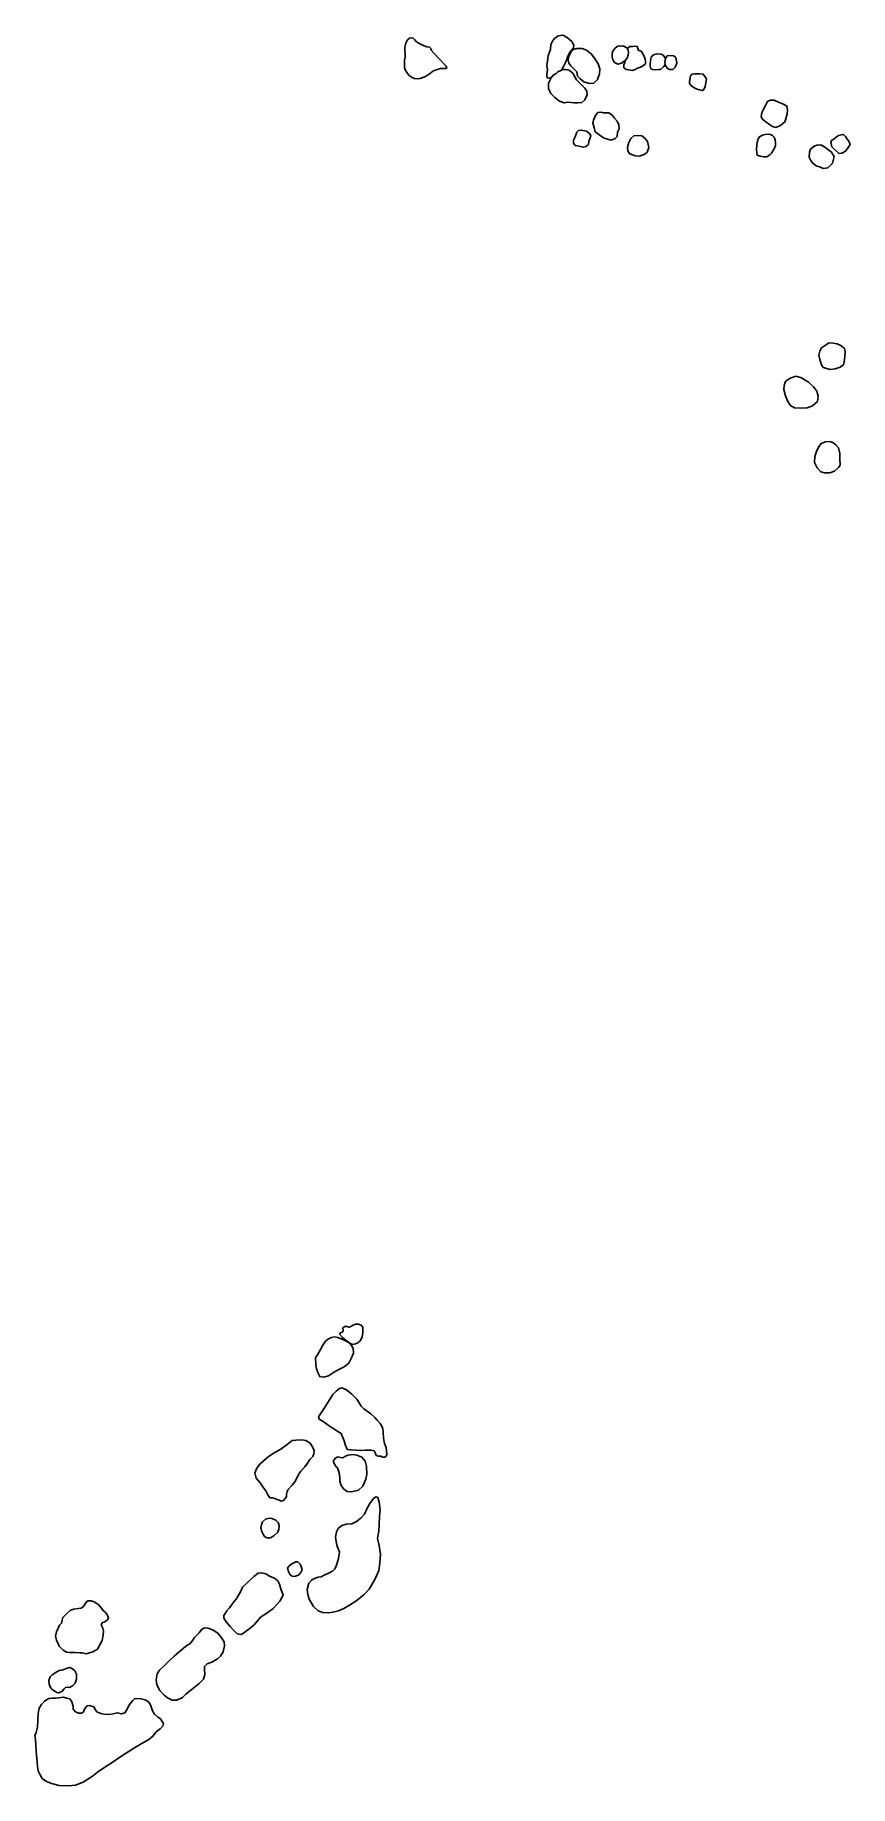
# Model space of a CAD drawing. Extents: x 3126403 to 3128784, y 1511050 to 1516163.
import ezdxf

# ---------------------------------------------------------------- set-up
doc = ezdxf.new("R2010")
doc.units = 0
doc.header["$MEASUREMENT"] = 0
for name, color, linetype in [('2022-03-02 loops%%1', 7, 'Continuous'), ('2022-03-02 loops%%10', 7, 'Continuous'), ('2022-03-02 loops%%11', 7, 'Continuous'), ('2022-03-02 loops%%12', 7, 'Continuous'), ('2022-03-02 loops%%13', 7, 'Continuous'), ('2022-03-02 loops%%14', 7, 'Continuous'), ('2022-03-02 loops%%15', 7, 'Continuous'), ('2022-03-02 loops%%16', 7, 'Continuous'), ('2022-03-02 loops%%17', 7, 'Continuous'), ('2022-03-02 loops%%18', 7, 'Continuous'), ('2022-03-02 loops%%19', 7, 'Continuous'), ('2022-03-02 loops%%2', 7, 'Continuous'), ('2022-03-02 loops%%20', 7, 'Continuous'), ('2022-03-02 loops%%21', 7, 'Continuous'), ('2022-03-02 loops%%22', 7, 'Continuous'), ('2022-03-02 loops%%23', 7, 'Continuous'), ('2022-03-02 loops%%24', 7, 'Continuous'), ('2022-03-02 loops%%25', 7, 'Continuous'), ('2022-03-02 loops%%26', 7, 'Continuous'), ('2022-03-02 loops%%27', 7, 'Continuous'), ('2022-03-02 loops%%28', 7, 'Continuous'), ('2022-03-02 loops%%29', 7, 'Continuous'), ('2022-03-02 loops%%3', 7, 'Continuous'), ('2022-03-02 loops%%30', 7, 'Continuous'), ('2022-03-02 loops%%31', 7, 'Continuous'), ('2022-03-02 loops%%32', 7, 'Continuous'), ('2022-03-02 loops%%4', 7, 'Continuous'), ('2022-03-02 loops%%5', 7, 'Continuous'), ('2022-03-02 loops%%6', 7, 'Continuous'), ('2022-03-02 loops%%7', 7, 'Continuous'), ('2022-03-02 loops%%8', 7, 'Continuous'), ('2022-03-02 loops%%9', 7, 'Continuous')]:
    doc.layers.add(name, color=color, linetype=linetype)

msp = doc.modelspace()

# ---------------------------------------------------------------- linework, layer by layer
at = {"layer": '2022-03-02 loops%%1', "linetype": 'Continuous'}
msp.add_polyline3d([(3126983.5, 1511587.4, 593.8), (3126971.1, 1511570.1, 593.6), (3126963, 1511561.7, 593.8), (3126954.2, 1511547.6, 594.1), (3126954.2, 1511540.4, 593.9), (3126962.4, 1511528.9, 593.2), (3126972.6, 1511515.8, 592.8), (3126982.7, 1511505.2, 592.5), (3126993, 1511494.9, 592.4), (3127004.8, 1511492.9, 592.6), (3127013.2, 1511497.7, 592.6), (3127031.5, 1511510.6, 592.5), (3127042.5, 1511520.9, 592.5), (3127061.7, 1511542.7, 592.6), (3127079.9, 1511554.6, 592.6), (3127098, 1511568.6, 592.5), (3127117.5, 1511589.5, 592.4), (3127127.5, 1511607.7, 592.4), (3127121, 1511625.8, 592.7), (3127117.1, 1511639.9, 592.7), (3127112.4, 1511648.9, 592.7), (3127102.6, 1511656.8, 593), (3127089.7, 1511662.3, 593.2), (3127077, 1511670.1, 593.3), (3127064.4, 1511672.4, 593.7), (3127054.4, 1511671.8, 594.3), (3127042.1, 1511661.6, 594), (3127022.9, 1511643.4, 594.2), (3127009.1, 1511630.9, 594.1), (3127003.1, 1511616.9, 593.9), (3126993.4, 1511600.9, 593.9), (3126990.3, 1511595.2, 594)], close=True, dxfattribs=at)
at = {"layer": '2022-03-02 loops%%10', "linetype": 'Continuous'}
msp.add_polyline3d([(3127292.5, 1512369.1, 584.4), (3127300.9, 1512360.2, 584.4), (3127311.1, 1512351.5, 584.4), (3127318, 1512346.9, 584.5), (3127322.4, 1512343.5, 584.4), (3127331, 1512339.2, 584.5), (3127338.9, 1512341.7, 584.6), (3127346.2, 1512344.5, 584.7), (3127352.7, 1512349.7, 584.6), (3127358, 1512361.2, 584.5), (3127360.1, 1512373.4, 584.6), (3127360.4, 1512381.2, 584.7), (3127360.7, 1512390.2, 584.7), (3127355.7, 1512396, 584.6), (3127348, 1512398.9, 584.6), (3127339.3, 1512399, 585.3), (3127329.9, 1512395.1, 586.2), (3127323.8, 1512391.2, 587.1), (3127319.7, 1512389.5, 587.4), (3127316.4, 1512391, 587.2), (3127310.3, 1512392.7, 585.1), (3127303.4, 1512389.1, 584.2), (3127301.2, 1512387.2, 583.9), (3127303.4, 1512383.3, 586.3), (3127302.5, 1512377.4, 588.3), (3127300.2, 1512375.3, 587.7), (3127294.9, 1512373.4, 584.9), (3127293.8, 1512372.3, 584.6)], close=True, dxfattribs=at)
at = {"layer": '2022-03-02 loops%%11', "linetype": 'Continuous'}
msp.add_polyline3d([(3128733.5, 1514973.4, 592.1), (3128724.4, 1514976, 592.3), (3128711.6, 1514974.9, 592.5), (3128698.4, 1514969.4, 592.5), (3128693.8, 1514962.9, 592.4), (3128687.2, 1514949.4, 592.1), (3128680.7, 1514932.4, 591.6), (3128680.4, 1514915, 591.3), (3128687.3, 1514899.2, 591.3), (3128698.7, 1514887.1, 591), (3128709.6, 1514884.6, 590.9), (3128724.9, 1514884.9, 590.8), (3128738.6, 1514889.6, 590.8), (3128750.4, 1514900.7, 590.8), (3128754.5, 1514907.2, 590.6), (3128753.6, 1514925.1, 590.9), (3128753.9, 1514941, 591.4), (3128750.5, 1514957.3, 591.8), (3128741.9, 1514966.9, 592)], close=True, dxfattribs=at)
at = {"layer": '2022-03-02 loops%%12', "linetype": 'Continuous'}
msp.add_polyline3d([(3128625.7, 1515167.2, 593.8), (3128611.8, 1515162, 593.3), (3128599.4, 1515155.1, 593.1), (3128594.4, 1515149, 593.1), (3128591.2, 1515139.6, 593.3), (3128589.9, 1515127.6, 593.3), (3128595.1, 1515109.4, 593.2), (3128602.2, 1515092.6, 593.2), (3128610.1, 1515081, 593.1), (3128621.4, 1515074.3, 593.1), (3128638, 1515073.4, 593.5), (3128658.3, 1515074.9, 593.6), (3128674.4, 1515080.5, 593.3), (3128689, 1515093.3, 593.3), (3128691, 1515108.6, 593.5), (3128686.4, 1515122.9, 593.6), (3128677.5, 1515135.6, 593.8), (3128662.8, 1515149, 594), (3128641.7, 1515162.2, 594)], close=True, dxfattribs=at)
at = {"layer": '2022-03-02 loops%%13', "linetype": 'Continuous'}
msp.add_polyline3d([(3127170.8, 1511704.4, 592.6), (3127165.1, 1511705.1, 592.5), (3127153, 1511699, 592.6), (3127145.1, 1511692.7, 592.7), (3127140.6, 1511685.7, 592.7), (3127143.1, 1511676.9, 592.6), (3127148.1, 1511667, 592.4), (3127154, 1511663.1, 592.3), (3127161.1, 1511662, 592.2), (3127172, 1511665.9, 592.2), (3127179.4, 1511673.7, 592.4), (3127183.1, 1511681, 592.5), (3127181.6, 1511688, 592.6), (3127177.1, 1511697.9, 592.7)], close=True, dxfattribs=at)
at = {"layer": '2022-03-02 loops%%14', "linetype": 'Continuous'}
msp.add_polyline3d([(3127094.9, 1511831.3, 594.3), (3127087.5, 1511832.6, 594.2), (3127075.8, 1511829.4, 594), (3127067.6, 1511821.5, 594.1), (3127064.1, 1511812.6, 594.3), (3127062.7, 1511804.5, 594.2), (3127064, 1511794.9, 594.3), (3127069.8, 1511783.8, 594.1), (3127073.6, 1511779.1, 594.1), (3127079.9, 1511775, 593.9), (3127090.9, 1511774.9, 593.9), (3127100.1, 1511781, 594), (3127112.2, 1511791.1, 594.5), (3127115.2, 1511800.4, 594.6), (3127115.9, 1511811.1, 594.5), (3127113.2, 1511819.9, 594.4), (3127105.9, 1511826.5, 594.5)], close=True, dxfattribs=at)
at = {"layer": '2022-03-02 loops%%15', "linetype": 'Continuous'}
msp.add_polyline3d([(3127342.6, 1512015.9, 591.6), (3127331.6, 1512017.8, 591.7), (3127324, 1512017.2, 591.8), (3127316.8, 1512016.1, 591.9), (3127307.9, 1512012, 592), (3127302, 1512008.5, 592.1), (3127295.1, 1512009.8, 592.1), (3127287, 1512010.9, 592.1), (3127280.5, 1512007.7, 592.1), (3127274.7, 1512001, 592.2), (3127274.8, 1511996.4, 592.2), (3127277.5, 1511989.9, 592.1), (3127282.1, 1511982.1, 592.2), (3127286.8, 1511978.8, 592.3), (3127291.4, 1511964.3, 592.2), (3127292.8, 1511950.7, 592.1), (3127293.2, 1511939.9, 592.1), (3127297.2, 1511928, 592.1), (3127303.7, 1511917.8, 591.9), (3127314.8, 1511910.4, 591.8), (3127327.1, 1511909.2, 591.7), (3127347.6, 1511914.2, 591.7), (3127360.6, 1511925.3, 591.5), (3127369.3, 1511946, 591.3), (3127372, 1511960.2, 591.7), (3127371.5, 1511982.9, 591.5), (3127366.8, 1511998.2, 591.5), (3127357.6, 1512010.3, 591.7)], close=True, dxfattribs=at)
at = {"layer": '2022-03-02 loops%%16', "linetype": 'Continuous'}
msp.add_polyline3d([(3128548.2, 1515873.6, 588.7), (3128535.8, 1515872.5, 589), (3128528.1, 1515870.8, 588.9), (3128518.8, 1515866.2, 588.9), (3128514.7, 1515858.5, 589.1), (3128511.3, 1515843.2, 589.7), (3128510.7, 1515828, 590.3), (3128512.3, 1515812.5, 590.7), (3128521.6, 1515808.9, 591.1), (3128531.8, 1515807.6, 591.3), (3128540.5, 1515807.9, 591.4), (3128549.9, 1515813.2, 591), (3128554.6, 1515818.2, 590.7), (3128559.3, 1515825.8, 590.5), (3128562.6, 1515831.2, 590.3), (3128565.9, 1515840.5, 589.7), (3128566.4, 1515848.6, 589.2), (3128565.3, 1515857.2, 589.2), (3128562.3, 1515865.3, 589), (3128557.1, 1515869.3, 589)], close=True, dxfattribs=at)
at = {"layer": '2022-03-02 loops%%17', "linetype": 'Continuous'}
msp.add_polyline3d([(3128698.5, 1515842.2, 591.4), (3128687.6, 1515841.5, 591.4), (3128680.7, 1515839.9, 591.4), (3128676.8, 1515837.1, 591.4), (3128667.9, 1515829.6, 591.7), (3128665, 1515820.9, 591.8), (3128664.4, 1515806.8, 591.6), (3128669.3, 1515796.9, 591.8), (3128673.9, 1515789.8, 591.6), (3128684.4, 1515780.9, 591.7), (3128697.1, 1515777.1, 591.8), (3128705, 1515773.7, 591.8), (3128718.5, 1515775.1, 591.2), (3128732.5, 1515789, 590.9), (3128737.3, 1515808.7, 591), (3128728.7, 1515821.9, 591), (3128722.2, 1515826.6, 591.1), (3128710, 1515835.6, 591.3)], close=True, dxfattribs=at)
at = {"layer": '2022-03-02 loops%%18', "linetype": 'Continuous'}
msp.add_polyline3d([(3128770.5, 1515866.6, 589.6), (3128764.2, 1515873, 589.9), (3128758.4, 1515871.9, 590.2), (3128750.4, 1515869.5, 590.4), (3128744.5, 1515866.2, 590.7), (3128736.5, 1515859, 591), (3128729.4, 1515855.3, 591.2), (3128727.2, 1515849.1, 591.1), (3128730.9, 1515836.8, 591.2), (3128735.5, 1515831.7, 591.3), (3128743.9, 1515823.8, 591.2), (3128751.1, 1515817.6, 590.8), (3128759.6, 1515818.6, 590.9), (3128770.7, 1515823.7, 590.7), (3128776.3, 1515832, 590.8), (3128783.7, 1515843.6, 590.3), (3128780.3, 1515853.1, 590.2), (3128775.3, 1515859.2, 590.4)], close=True, dxfattribs=at)
at = {"layer": '2022-03-02 loops%%19', "linetype": 'Continuous'}
msp.add_polyline3d([(3128542.6, 1515969.4, 588), (3128536.5, 1515956.9, 587.7), (3128530.4, 1515945, 587.4), (3128525.9, 1515936.7, 587.6), (3128524.6, 1515923.8, 588.1), (3128528.9, 1515916, 588.1), (3128538, 1515909.7, 588.2), (3128548.9, 1515901.9, 588.6), (3128557.4, 1515896.2, 589), (3128567, 1515893.5, 589), (3128580.6, 1515898.7, 589.3), (3128593.4, 1515909.6, 589.2), (3128595.8, 1515918.5, 589.2), (3128600.4, 1515933, 589), (3128601, 1515944.6, 589), (3128599.5, 1515955.7, 588.9), (3128589.3, 1515961.2, 588.8), (3128576.8, 1515965.8, 588.5), (3128562.4, 1515972.6, 588.2), (3128551.1, 1515972.7, 588.1)], close=True, dxfattribs=at)
at = {"layer": '2022-03-02 loops%%2', "linetype": 'Continuous'}
msp.add_polyline3d([(3126905.5, 1511406.6, 591.6), (3126898.1, 1511399.4, 591.7), (3126897.4, 1511390.3, 591.7), (3126898.8, 1511376.1, 591.7), (3126895.1, 1511362.3, 591.7), (3126882.4, 1511349.4, 591.9), (3126862.8, 1511333.4, 591.9), (3126843.5, 1511318.2, 591.8), (3126833.1, 1511308.4, 591.8), (3126816.8, 1511301, 592.4), (3126803, 1511301.1, 592.4), (3126789.7, 1511307.8, 592.6), (3126780.3, 1511315.2, 592.9), (3126767.3, 1511328.7, 593), (3126758.1, 1511345.9, 592.9), (3126756.7, 1511359.7, 593.2), (3126759.8, 1511378.1, 594), (3126766.6, 1511388.1, 594), (3126779.9, 1511400.8, 594), (3126793.6, 1511414.4, 594), (3126809, 1511428.8, 593.7), (3126828.4, 1511445.6, 594.1), (3126843.2, 1511458.3, 593.9), (3126854.6, 1511465.6, 593.9), (3126863.3, 1511476.3, 594.3), (3126868.5, 1511483.4, 594.2), (3126882.3, 1511497.5, 594.3), (3126890.3, 1511507.8, 594.2), (3126898.4, 1511511.5, 594.1), (3126908.1, 1511511.4, 594), (3126923.4, 1511505.4, 593.5), (3126936.7, 1511496.4, 593.2), (3126945.2, 1511485.9, 592.7), (3126955, 1511470.7, 592), (3126956.5, 1511459.1, 592), (3126952.3, 1511441.6, 591.9), (3126944.8, 1511429.3, 591.3), (3126935.9, 1511421.4, 591.1), (3126921.2, 1511412.2, 591.4)], close=True, dxfattribs=at)
at = {"layer": '2022-03-02 loops%%20', "linetype": 'Continuous'}
msp.add_polyline3d([(3128318.1, 1516045.2, 587.8), (3128316.5, 1516037.5, 588.1), (3128314.8, 1516027.8, 588.4), (3128315, 1516021.1, 588.3), (3128319.6, 1516015.7, 588.1), (3128325.5, 1516010.5, 588.2), (3128334.2, 1516005.7, 587.9), (3128342.7, 1516002.9, 587.5), (3128352.3, 1516001.1, 587.5), (3128357.1, 1516003.9, 587.4), (3128360.3, 1516013.2, 587.2), (3128362.7, 1516023.4, 587), (3128364.3, 1516034.9, 586.7), (3128359.9, 1516042.4, 586.7), (3128355.1, 1516048.8, 586.5), (3128342.6, 1516050.1, 586.8), (3128330.2, 1516049.5, 587.5), (3128322.4, 1516048.6, 587.7)], close=True, dxfattribs=at)
at = {"layer": '2022-03-02 loops%%21', "linetype": 'Continuous'}
msp.add_polyline3d([(3128211.1, 1516106, 587.7), (3128203.2, 1516099.4, 588.3), (3128201.9, 1516093.6, 588.8), (3128199.7, 1516080, 589.7), (3128200.3, 1516072, 589.9), (3128201.8, 1516064.6, 590), (3128206.7, 1516062.7, 590.1), (3128215.9, 1516061.5, 590), (3128224.5, 1516062.2, 589.7), (3128230, 1516062.7, 589.6), (3128239.3, 1516070.9, 589.2), (3128243.6, 1516076.8, 588.7), (3128243, 1516084.7, 588.9), (3128244.7, 1516094.8, 587.9), (3128237.4, 1516104.6, 587.2), (3128231.7, 1516107.1, 587.3), (3128219.9, 1516108.5, 587.8)], close=True, dxfattribs=at)
at = {"layer": '2022-03-02 loops%%22', "linetype": 'Continuous'}
msp.add_polyline3d([(3128734, 1515263.6, 593.4), (3128722.9, 1515264, 593.5), (3128711.8, 1515257.6, 593.8), (3128700.2, 1515249.3, 593.8), (3128695.9, 1515240.4, 593.9), (3128692.3, 1515228.7, 594.1), (3128695.2, 1515215.6, 594.1), (3128699.2, 1515201.9, 594), (3128705.4, 1515192.4, 593.8), (3128715.6, 1515189.1, 593.6), (3128725.5, 1515186.3, 593.5), (3128740.6, 1515188.7, 593.2), (3128755.1, 1515193.7, 593), (3128764.6, 1515200.4, 592.5), (3128766.9, 1515208.7, 592.3), (3128768.6, 1515223.3, 592.2), (3128769.5, 1515238.1, 592.1), (3128767.4, 1515247.7, 592.1), (3128756.6, 1515256.9, 592.4), (3128746, 1515261.8, 593.1)], close=True, dxfattribs=at)
at = {"layer": '2022-03-02 loops%%23', "linetype": 'Continuous'}
msp.add_polyline3d([(3127946.8, 1516071.2, 594.1), (3127953.6, 1516084.5, 593.2), (3127958.3, 1516098.5, 592.4), (3127962.4, 1516107.6, 591.7), (3127966.3, 1516113.6, 591), (3127975.7, 1516125.7, 589.8), (3127976.4, 1516133.1, 589.6), (3127970.6, 1516144.5, 588.8), (3127957.4, 1516156.2, 588.1), (3127944.6, 1516163.1, 587.7), (3127931.2, 1516160.8, 588.1), (3127920.1, 1516153.1, 587.6), (3127914.1, 1516145.1, 587.7), (3127910.1, 1516135.2, 588.2), (3127908.8, 1516121.1, 589.3), (3127903.8, 1516108.4, 590.1), (3127901.6, 1516102.5, 590.4), (3127900.1, 1516088, 591.1), (3127898.2, 1516074.3, 591.7), (3127899.6, 1516061.2, 592.9), (3127898, 1516048.3, 593.3), (3127897.6, 1516040.2, 593.2), (3127901.4, 1516036.9, 593.4), (3127906.6, 1516037.8, 593.8), (3127910.5, 1516038.3, 594.2), (3127916.6, 1516046.3, 594.3), (3127924.8, 1516050.7, 594.6), (3127930.5, 1516055.2, 595), (3127941.2, 1516060.8, 594.8), (3127943.2, 1516064.8, 594.3)], close=True, dxfattribs=at)
at = {"layer": '2022-03-02 loops%%24', "linetype": 'Continuous'}
msp.add_polyline3d([(3127975.4, 1516120.6, 590.2), (3127968.7, 1516114.3, 590.9), (3127963.8, 1516104.7, 591.8), (3127961.1, 1516098, 592.2), (3127960.7, 1516089.9, 592.6), (3127962.6, 1516081.2, 593.1), (3127968.2, 1516073.1, 593.5), (3127977.6, 1516063.8, 593.9), (3127985.5, 1516055.4, 593.8), (3127987.5, 1516043, 593.9), (3127994.6, 1516035.7, 593.4), (3128006, 1516026.5, 593.2), (3128022.4, 1516021.7, 592.9), (3128035.6, 1516022.8, 593.1), (3128045.8, 1516033.4, 592.7), (3128052.2, 1516050.1, 592.1), (3128052.9, 1516064.7, 591.8), (3128047.5, 1516078.9, 591.2), (3128037, 1516095.4, 591.1), (3128027, 1516108.6, 591.1), (3128013.6, 1516118.7, 590.2), (3128000.7, 1516123.3, 589.9), (3127985.4, 1516124, 589.9)], close=True, dxfattribs=at)
at = {"layer": '2022-03-02 loops%%25', "linetype": 'Continuous'}
msp.add_polyline3d([(3127944.2, 1516062, 594.3), (3127951.8, 1516062.5, 594.4), (3127959.1, 1516061.3, 594.3), (3127964.1, 1516059.7, 594.3), (3127973.6, 1516052, 594.5), (3127979.5, 1516041, 594.4), (3127984.8, 1516031.9, 594), (3127992.9, 1516024.7, 593.7), (3128008.6, 1516008.1, 593.8), (3128015.2, 1515999.2, 593.8), (3128016, 1515988.7, 594), (3128009, 1515974.2, 594.2), (3128000.3, 1515966.1, 594.1), (3127988.7, 1515965.5, 594.3), (3127978.3, 1515965, 594.6), (3127958.5, 1515967.1, 594.8), (3127948.9, 1515965, 594.9), (3127935.3, 1515969.6, 595.5), (3127920.9, 1515981, 595.9), (3127909.4, 1515992.4, 595.8), (3127905.3, 1515999.7, 595), (3127902.8, 1516006.8, 594.7), (3127902.6, 1516022.4, 593.9), (3127910.5, 1516038.3, 594.2), (3127916.6, 1516046.3, 594.3), (3127924.8, 1516050.7, 594.6), (3127930.5, 1516055.2, 595), (3127941.2, 1516060.8, 594.8)], close=True, dxfattribs=at)
at = {"layer": '2022-03-02 loops%%26', "linetype": 'Continuous'}
msp.add_polyline3d([(3128125.7, 1516083.1, 590.6), (3128122.7, 1516076.1, 590.8), (3128123.1, 1516067.6, 591.1), (3128128.4, 1516063.8, 591.2), (3128131.9, 1516062.3, 591.4), (3128147.6, 1516059.4, 591.4), (3128156, 1516062, 591.4), (3128163, 1516066.2, 591.2), (3128171.7, 1516069.4, 591), (3128180, 1516074.5, 590.6), (3128186.2, 1516079.4, 590.3), (3128185.8, 1516087.6, 590.1), (3128185.1, 1516092.3, 589.9), (3128181.9, 1516101.2, 589.6), (3128178, 1516108.2, 589.2), (3128174.2, 1516115.2, 589), (3128170.6, 1516117.3, 589.3), (3128166, 1516117.8, 590.2), (3128162.2, 1516129.9, 587.8), (3128155.5, 1516130.6, 587.9), (3128149, 1516129.7, 588.5), (3128140.9, 1516129.4, 589), (3128135.7, 1516126, 588.5), (3128133, 1516125.1, 588.7), (3128136, 1516118.6, 589.1), (3128136.3, 1516112.5, 589.7), (3128135.7, 1516104.6, 590.2), (3128132.3, 1516095.4, 590.6), (3128126.9, 1516088.9, 590.4)], close=True, dxfattribs=at)
at = {"layer": '2022-03-02 loops%%27', "linetype": 'Continuous'}
msp.add_polyline3d([(3128133, 1516125.1, 588.7), (3128136, 1516118.6, 589.1), (3128136.3, 1516112.5, 589.7), (3128135.7, 1516104.6, 590.2), (3128132.3, 1516095.4, 590.6), (3128126.9, 1516088.9, 590.4), (3128115.7, 1516080.8, 590.5), (3128105.1, 1516078.3, 590.5), (3128095.6, 1516083.1, 590.1), (3128090.9, 1516090.9, 589.8), (3128088.5, 1516099.8, 589.4), (3128088.8, 1516109.6, 589), (3128090.7, 1516116.1, 588.9), (3128096.4, 1516123.4, 589.1), (3128103.2, 1516129.7, 588.9), (3128109.8, 1516131.2, 589), (3128118.8, 1516131, 589.1), (3128122.7, 1516130.3, 589)], close=True, dxfattribs=at)
at = {"layer": '2022-03-02 loops%%28', "linetype": 'Continuous'}
msp.add_polyline3d([(3128013.7, 1515882.5, 594.3), (3127998.4, 1515885.3, 594.3), (3127990, 1515884.1, 594.3), (3127985.5, 1515879.4, 594.3), (3127981.2, 1515866.1, 594.8), (3127976, 1515856.1, 594.6), (3127976.1, 1515847, 594.6), (3127981.2, 1515841, 594.5), (3127992.3, 1515838.3, 594.7), (3128004.2, 1515835.2, 594.7), (3128012.4, 1515837.3, 594.8), (3128019.7, 1515843.6, 594.7), (3128021, 1515852.3, 594.6), (3128024.1, 1515862.7, 594.4), (3128026.5, 1515869.8, 594.2), (3128022.8, 1515875.7, 594.3)], close=True, dxfattribs=at)
at = {"layer": '2022-03-02 loops%%29', "linetype": 'Continuous'}
msp.add_polyline3d([(3128175.5, 1515868.4, 592.7), (3128163, 1515869.7, 592.7), (3128152.1, 1515868.4, 592.9), (3128142.9, 1515861.4, 592.9), (3128137.7, 1515849.4, 593), (3128134.1, 1515834.2, 593.4), (3128134.9, 1515823.8, 593.7), (3128140.2, 1515816, 593.8), (3128156, 1515810.6, 593.6), (3128168.6, 1515808.9, 593.6), (3128184.3, 1515814.9, 593.3), (3128191.4, 1515821.5, 592.7), (3128195.6, 1515835, 592.3), (3128192.3, 1515852, 592.5), (3128184.3, 1515861.6, 592.7)], close=True, dxfattribs=at)
at = {"layer": '2022-03-02 loops%%3', "linetype": 'Continuous'}
msp.add_polyline3d([(3126556.3, 1511590.3, 592.9), (3126550.7, 1511584.7, 593.2), (3126544, 1511574.6, 593.3), (3126537.2, 1511569.7, 593.2), (3126530, 1511568.4, 593.3), (3126515.2, 1511566.7, 592.8), (3126504.9, 1511562.1, 592.5), (3126496.3, 1511554.6, 592.5), (3126483.7, 1511542.5, 592.1), (3126481.8, 1511534.3, 592.1), (3126480.2, 1511525.5, 592.1), (3126474.5, 1511519.7, 592.2), (3126469.1, 1511509.5, 592.5), (3126465.6, 1511499.9, 592.8), (3126462.5, 1511487.6, 592.5), (3126465.5, 1511476.2, 592.8), (3126470.4, 1511464.8, 592.9), (3126474.2, 1511457, 592.8), (3126484.8, 1511447, 592.7), (3126494.4, 1511440.4, 592.4), (3126503.6, 1511439.5, 592), (3126520.4, 1511439.6, 592.5), (3126534.9, 1511439.3, 592.9), (3126540.3, 1511438.8, 593.1), (3126551.9, 1511436.4, 593.3), (3126571.5, 1511441.6, 593.3), (3126585.2, 1511449.2, 593.8), (3126599, 1511474.5, 593.5), (3126602.1, 1511490.4, 593.1), (3126602.4, 1511502.8, 592.7), (3126600.9, 1511510.6, 592.6), (3126596.1, 1511520.9, 592.2), (3126599.7, 1511527.1, 592.2), (3126604.7, 1511528.1, 592.2), (3126613.7, 1511534.7, 592.2), (3126617.6, 1511540.4, 592.1), (3126613.1, 1511551, 592), (3126607.2, 1511557.7, 592), (3126601.7, 1511562.5, 592), (3126595.3, 1511571.4, 591.8), (3126589, 1511579.2, 592.1), (3126575.7, 1511587.5, 592.6), (3126567, 1511591.1, 592.9)], close=True, dxfattribs=at)
at = {"layer": '2022-03-02 loops%%30', "linetype": 'Continuous'}
msp.add_polyline3d([(3128103.2, 1515911.4, 593.6), (3128095.6, 1515920.5, 593.5), (3128089.5, 1515927.7, 593.4), (3128078.8, 1515935.5, 593.3), (3128071, 1515935.8, 593.4), (3128063.7, 1515935.8, 593.5), (3128057.1, 1515938.2, 593.6), (3128047.3, 1515936.9, 593.7), (3128040.6, 1515928.6, 593.9), (3128034.4, 1515914.9, 593.7), (3128032.7, 1515906, 593.8), (3128036.6, 1515893.2, 593.7), (3128039.2, 1515880.8, 594.2), (3128056.4, 1515867.6, 594.7), (3128065.3, 1515861.6, 594.7), (3128086.2, 1515856.3, 594.1), (3128097.5, 1515860.8, 593.7), (3128103.3, 1515867.2, 593.7), (3128104.2, 1515879.4, 593.7), (3128108.9, 1515888.9, 593.6), (3128108.2, 1515901.3, 593.6)], close=True, dxfattribs=at)
at = {"layer": '2022-03-02 loops%%31', "linetype": 'Continuous'}
msp.add_polyline3d([(3127519.1, 1516035.3, 589.6), (3127528.3, 1516036.4, 589.4), (3127543.8, 1516042.4, 589), (3127558.4, 1516052.1, 588.5), (3127565.3, 1516057.3, 588.3), (3127574.8, 1516061.7, 588), (3127587.3, 1516065.8, 587.7), (3127593.2, 1516065.7, 587.5), (3127602.6, 1516065.6, 587.3), (3127605.6, 1516067.2, 587.2), (3127603.7, 1516072.5, 587.2), (3127581.1, 1516095.5, 587.6), (3127569.3, 1516108.1, 587.5), (3127559.9, 1516118.9, 586.8), (3127558.8, 1516123.9, 586.7), (3127555.1, 1516127.8, 586.7), (3127547.7, 1516128.7, 586.8), (3127540, 1516131.8, 586.9), (3127528.8, 1516136.6, 587.1), (3127521.7, 1516140.5, 587), (3127516.1, 1516143.8, 587), (3127511.9, 1516148.8, 586.9), (3127507.1, 1516154.3, 586.9), (3127502.3, 1516155.3, 586.8), (3127496.5, 1516154.4, 586.7), (3127490.6, 1516148.8, 586.8), (3127485.7, 1516139.2, 587.4), (3127483.3, 1516127.4, 587.4), (3127483.1, 1516116.8, 587.8), (3127484.2, 1516108.1, 588.3), (3127484.1, 1516098.5, 588.4), (3127482.2, 1516089.4, 588.6), (3127481.7, 1516077, 588.8), (3127482.3, 1516068.2, 589), (3127484.4, 1516061.6, 589.2), (3127488.6, 1516053.8, 589.7), (3127494.6, 1516045.6, 590.2), (3127502.8, 1516039.9, 589.7), (3127511.4, 1516035.8, 589.8)], close=True, dxfattribs=at)
at = {"layer": '2022-03-02 loops%%32', "linetype": 'Continuous'}
msp.add_polyline3d([(3128244.7, 1516074, 588.8), (3128249.7, 1516066.4, 589.2), (3128256.3, 1516062.3, 589.5), (3128266.2, 1516062.6, 589.5), (3128273.2, 1516069.5, 589.5), (3128277.8, 1516081.2, 589.2), (3128275.4, 1516093.6, 587.9), (3128272.7, 1516099.1, 587.4), (3128267.9, 1516102.1, 586.9), (3128259.1, 1516103.2, 586.8), (3128249.8, 1516102.8, 587.1), (3128247.2, 1516099.3, 587.6), (3128244.7, 1516094.8, 587.9), (3128243, 1516084.7, 588.9), (3128243.6, 1516076.8, 588.7)], close=True, dxfattribs=at)
at = {"layer": '2022-03-02 loops%%4', "linetype": 'Continuous'}
msp.add_polyline3d([(3126471.5, 1511386.7, 592), (3126461.9, 1511380.6, 592), (3126453.2, 1511374.5, 592), (3126447, 1511368.7, 592), (3126442.7, 1511358.1, 592.2), (3126444.1, 1511347.2, 592.1), (3126448.1, 1511338, 592.1), (3126452.6, 1511332.1, 592.3), (3126460.9, 1511327.3, 592.6), (3126466.8, 1511323.4, 592.7), (3126472.2, 1511321.8, 592.7), (3126482, 1511326.8, 593), (3126487.9, 1511333.5, 592.7), (3126491.5, 1511337.8, 592.5), (3126498.3, 1511338.4, 592.5), (3126504.6, 1511337.5, 592.5), (3126513, 1511343.6, 592.1), (3126520.1, 1511350.3, 592.6), (3126523.4, 1511362.7, 592.5), (3126523.9, 1511377, 592.4), (3126518.9, 1511386.6, 592.4), (3126512.5, 1511392.4, 592.2), (3126504.1, 1511396.3, 592.3), (3126493.9, 1511392.9, 592), (3126485.2, 1511389.4, 592), (3126478.4, 1511388.8, 592)], close=True, dxfattribs=at)
at = {"layer": '2022-03-02 loops%%5', "linetype": 'Continuous'}
msp.add_polyline3d([(3127429.8, 1512027, 586.2), (3127430.2, 1512018.7, 586.1), (3127428.9, 1512013.7, 586), (3127424.2, 1512010.6, 586.6), (3127418, 1512010.3, 589.6), (3127412.6, 1512013.3, 591.7), (3127406.2, 1512013.2, 591.4), (3127399.8, 1512015.5, 591.2), (3127397, 1512021, 591.4), (3127393.2, 1512028.8, 591.4), (3127384.4, 1512030.4, 591.5), (3127367.8, 1512031.2, 591.5), (3127352.8, 1512029.5, 591.9), (3127340.1, 1512031.1, 592.2), (3127324.3, 1512031.3, 591.8), (3127314.9, 1512032.9, 591.8), (3127308.9, 1512047.3, 591.7), (3127305.9, 1512058.3, 591.8), (3127296.8, 1512079.7, 591.5), (3127287.4, 1512084.8, 591.4), (3127275.3, 1512093.1, 591.5), (3127262.7, 1512101.2, 591.3), (3127251.5, 1512109.3, 591.1), (3127241.5, 1512116.3, 591), (3127233, 1512121.7, 590.9), (3127230.9, 1512128.5, 589.8), (3127248.5, 1512154.7, 589.2), (3127263.1, 1512177.8, 588.8), (3127273.2, 1512193, 588.2), (3127282.9, 1512203.5, 587.7), (3127292.5, 1512211.1, 587.2), (3127299.5, 1512212.4, 587.4), (3127312.2, 1512207.1, 587.6), (3127327.8, 1512194.2, 588.2), (3127342.5, 1512179.7, 587.9), (3127349.8, 1512169.3, 588), (3127356, 1512158.8, 588.1), (3127363.2, 1512151.8, 587.8), (3127373.5, 1512144.4, 587.7), (3127383.8, 1512136.9, 587.4), (3127395.3, 1512126.3, 587.2), (3127402, 1512118.6, 587.1), (3127410.8, 1512108.9, 587), (3127414.5, 1512102.3, 587), (3127418.8, 1512093, 586.8), (3127419.9, 1512083.1, 586.8), (3127420.9, 1512065.4, 585.8), (3127423.7, 1512050.4, 585.8), (3127428.8, 1512038.9, 585.8)], close=True, dxfattribs=at)
at = {"layer": '2022-03-02 loops%%6', "linetype": 'Continuous'}
msp.add_polyline3d([(3127299.5, 1511810.8, 592.7), (3127288.2, 1511801.8, 593.3), (3127283.7, 1511792, 593.1), (3127280.6, 1511776.7, 592.7), (3127283.5, 1511758.3, 592.7), (3127286.3, 1511747.1, 592.7), (3127291.9, 1511734.1, 592.9), (3127289.4, 1511714.7, 593), (3127283.2, 1511694.9, 592.7), (3127278.8, 1511684.5, 592.8), (3127271.9, 1511677.1, 592.7), (3127258.1, 1511670.2, 592.7), (3127245.2, 1511664.9, 592.6), (3127238.9, 1511660.9, 592.7), (3127229.9, 1511659.6, 592.4), (3127219.2, 1511656.4, 592.3), (3127210, 1511650.8, 592.2), (3127202.7, 1511642.3, 592.1), (3127197.5, 1511624.1, 591.8), (3127200.2, 1511608.9, 591.7), (3127203.6, 1511595.8, 591.7), (3127216.4, 1511573.9, 591.7), (3127229.8, 1511561.6, 591.4), (3127243.1, 1511556.9, 591.2), (3127260.8, 1511555.5, 591.3), (3127273.1, 1511557.4, 591.2), (3127289.6, 1511561.9, 591.3), (3127304.9, 1511568.8, 591.2), (3127321.7, 1511578, 591.4), (3127339.9, 1511590, 591.4), (3127362.9, 1511608.5, 591.4), (3127378.6, 1511624.7, 591.4), (3127396.6, 1511654.9, 591.6), (3127406.9, 1511679.3, 591.6), (3127409.6, 1511700.6, 591.5), (3127412.3, 1511726.7, 591), (3127408.6, 1511752, 590.6), (3127403.7, 1511772.7, 590.9), (3127405.2, 1511784.1, 591), (3127407, 1511794.1, 591), (3127408.6, 1511813, 591.2), (3127409.3, 1511838.3, 591), (3127410.8, 1511856.5, 591), (3127408.6, 1511879.1, 591), (3127404.2, 1511892.5, 591), (3127398.5, 1511894.2, 591), (3127392, 1511889.5, 590.9), (3127380.5, 1511874.9, 591.3), (3127372.3, 1511859, 591.6), (3127365.6, 1511843.5, 591.8), (3127355, 1511832.6, 592.2), (3127341.6, 1511822.7, 593), (3127328, 1511816.1, 593.3), (3127311.6, 1511814.4, 592.7)], close=True, dxfattribs=at)
at = {"layer": '2022-03-02 loops%%7', "linetype": 'Continuous'}
msp.add_polyline3d([(3126520.6, 1511266.5, 591.6), (3126514.4, 1511274.5, 591.7), (3126513.8, 1511283.3, 591.9), (3126510.7, 1511295.4, 592.3), (3126504.2, 1511304.8, 592.4), (3126496.1, 1511306.9, 592.6), (3126486.3, 1511309.8, 592.8), (3126471.6, 1511307.7, 592.6), (3126463.4, 1511306.3, 592.5), (3126453.1, 1511306.6, 592.6), (3126442.6, 1511305.3, 592.4), (3126430.7, 1511297.6, 592.1), (3126422, 1511287.9, 591.8), (3126414.4, 1511277.1, 592), (3126412, 1511261.5, 591.9), (3126411, 1511241.5, 591.6), (3126409.7, 1511222.1, 591.3), (3126406.5, 1511206.4, 591.2), (3126402.6, 1511197.7, 591.1), (3126403.7, 1511186.1, 591), (3126405.5, 1511169.8, 591.1), (3126405.9, 1511151.3, 591.3), (3126408.1, 1511130.6, 591.3), (3126410.3, 1511107.4, 591.3), (3126412.3, 1511094.1, 591.5), (3126417.4, 1511082.9, 591.6), (3126423.6, 1511072.2, 591.7), (3126436.1, 1511063.1, 591.6), (3126450.7, 1511057.1, 591.4), (3126473.6, 1511051.7, 591.5), (3126499.3, 1511050.1, 591.5), (3126520.7, 1511052.8, 591.7), (3126543.5, 1511061.6, 591.3), (3126570.6, 1511078.6, 591.6), (3126585.1, 1511090.2, 591.7), (3126603.6, 1511103.3, 591.6), (3126624.7, 1511116.7, 591.4), (3126653.3, 1511135.9, 591.3), (3126674.4, 1511150.3, 591.3), (3126693.1, 1511161.1, 591.4), (3126712.8, 1511173.1, 591.3), (3126735.4, 1511185.4, 591.5), (3126746.9, 1511195.3, 591.6), (3126757.1, 1511208.6, 591.7), (3126768.6, 1511217.2, 591.7), (3126775.8, 1511225, 591.6), (3126778.1, 1511232.8, 591.8), (3126768.1, 1511246.8, 592.6), (3126761.5, 1511251.4, 593), (3126752.2, 1511259.9, 592.8), (3126746.1, 1511269.7, 592.1), (3126740, 1511287.2, 591.9), (3126733.8, 1511296.3, 591.8), (3126724.5, 1511301.5, 591.8), (3126711.9, 1511304.8, 591.9), (3126694.4, 1511305.5, 591.9), (3126687.6, 1511298.7, 591.9), (3126677.1, 1511285, 591.7), (3126671.9, 1511274.8, 591.8), (3126664.8, 1511264, 591.8), (3126654.9, 1511260.8, 591.7), (3126644.1, 1511264.1, 591.4), (3126630.6, 1511261.2, 591.5), (3126618.3, 1511259.2, 591.5), (3126603.9, 1511260.2, 591.4), (3126595.1, 1511262.1, 591.3), (3126583.5, 1511266.6, 591.6), (3126578.9, 1511272.3, 591.5), (3126574.2, 1511280.9, 591.7), (3126562, 1511284.8, 591.9), (3126554.8, 1511284.1, 591.9), (3126548.3, 1511276.1, 591.7), (3126544.4, 1511267.1, 591.5), (3126539.6, 1511262.8, 591.5), (3126529.9, 1511262.6, 591.4)], close=True, dxfattribs=at)
at = {"layer": '2022-03-02 loops%%8', "linetype": 'Continuous'}
msp.add_polyline3d([(3127172.2, 1511959.9, 593.5), (3127179.6, 1511969.7, 593.1), (3127191.3, 1511981.6, 592.7), (3127198.6, 1511992.9, 592.4), (3127205.4, 1512003.4, 592.3), (3127214.3, 1512012.2, 592.2), (3127217.3, 1512020.5, 592.1), (3127218.2, 1512029.4, 591.9), (3127214.5, 1512038.6, 592), (3127206.2, 1512051.2, 591.9), (3127193.6, 1512059.4, 591.7), (3127181.5, 1512061.3, 591.7), (3127164.2, 1512059.9, 592), (3127154.4, 1512059.4, 592.3), (3127139.4, 1512047.2, 592.4), (3127121.2, 1512033.6, 592.5), (3127101, 1512022.7, 592.5), (3127084, 1512011.6, 592.5), (3127060.9, 1511991, 592.9), (3127051.1, 1511978.6, 593), (3127044.6, 1511964.2, 593.3), (3127048.6, 1511948.7, 593.6), (3127061, 1511934.3, 594.4), (3127069.8, 1511921.2, 594.4), (3127077, 1511911.9, 594.4), (3127083, 1511900.3, 594.9), (3127088.9, 1511892, 595.1), (3127097.7, 1511891.5, 594.9), (3127109.7, 1511886.7, 594.8), (3127116.1, 1511885, 594.5), (3127121.8, 1511881.7, 594.1), (3127128.9, 1511883.8, 593.6), (3127133.8, 1511889.5, 593.5), (3127137.3, 1511895.9, 593.5), (3127137.7, 1511901.5, 593.7), (3127139.4, 1511909.4, 593.7), (3127141, 1511914.7, 593.6), (3127154.3, 1511928.8, 593.7), (3127162.2, 1511938, 594.3), (3127167.2, 1511949.2, 593.8)], close=True, dxfattribs=at)
at = {"layer": '2022-03-02 loops%%9', "linetype": 'Continuous'}
msp.add_polyline3d([(3127278.1, 1512361.4, 583.7), (3127268.6, 1512360, 583.7), (3127259.7, 1512356.3, 583.7), (3127251.7, 1512349, 584.1), (3127243.5, 1512337.3, 584.1), (3127236.7, 1512324.7, 584.3), (3127227.5, 1512309.3, 584.2), (3127222.1, 1512300.3, 584.2), (3127223, 1512280.8, 585.1), (3127225.3, 1512268.4, 584.6), (3127230.2, 1512255.4, 584.6), (3127234.7, 1512245.5, 585.2), (3127245.9, 1512243.8, 585.6), (3127260.2, 1512247.8, 585.6), (3127275.1, 1512257.5, 585.8), (3127287.9, 1512265.4, 585.8), (3127305.7, 1512274.1, 586.2), (3127319.2, 1512285, 586.2), (3127326.4, 1512298, 585.9), (3127333.4, 1512313.8, 585.6), (3127331.8, 1512328.2, 584.8), (3127326.7, 1512337.7, 584.6), (3127317.2, 1512346.4, 584.4), (3127303.6, 1512352.7, 584.4), (3127287.4, 1512359.4, 584.3)], close=True, dxfattribs=at)

doc.saveas('drawing.dxf')
